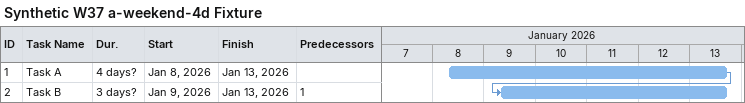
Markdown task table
Synthetic W37 a-weekend-4d Fixture

| ID | Task | Duration | Start | Finish | Predecessors |
|---|---|---|---|---|---|
| 1 | Task A | 4d? | 2026-01-08 | 2026-01-13 |  |
| 2 | Task B | 3d? | 2026-01-09 | 2026-01-13 | 1 |
